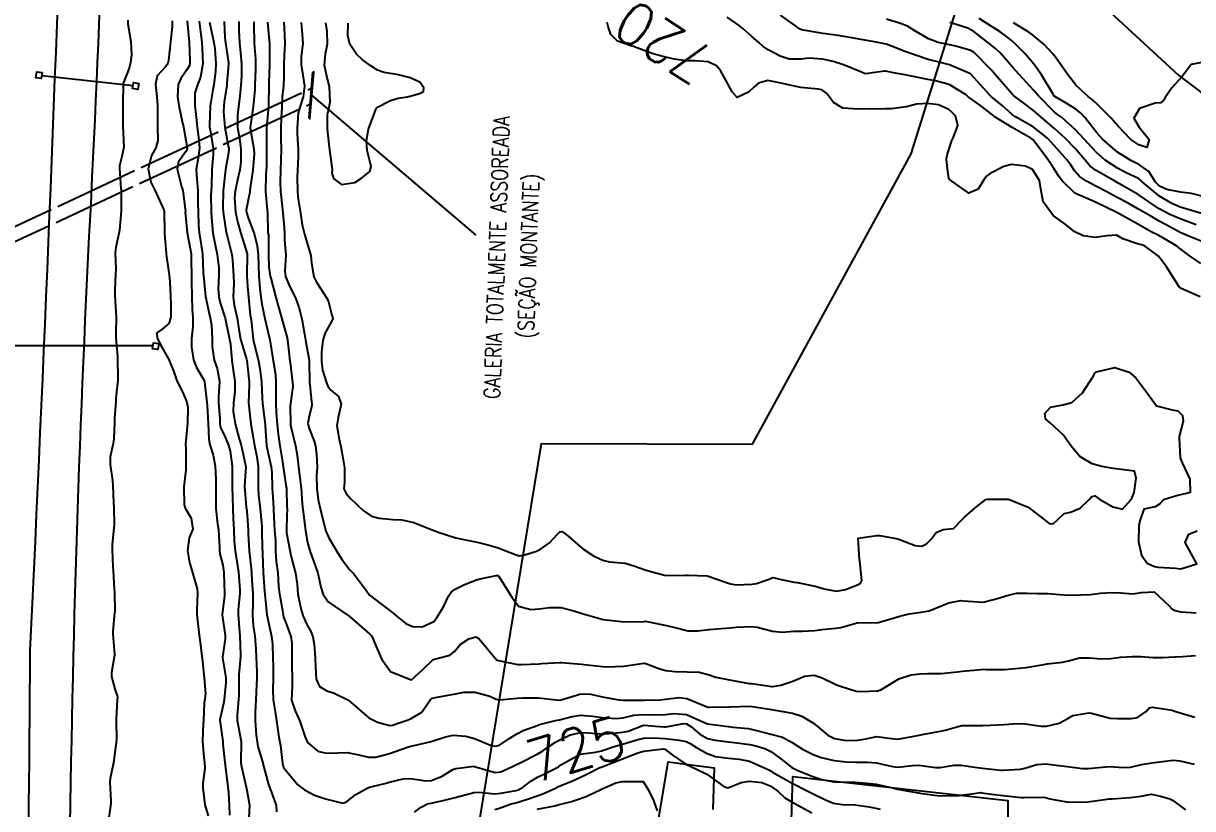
# Model space of a CAD drawing. Header units: metres. Extents: x 318500 to 325275, y 7408834 to 7428799.
# Drawn here: x 320224.1 to 320334.5, y 7413261.7 to 7413335.9 of the extents above; entities that cross this region are included whole.
import ezdxf
from ezdxf.enums import TextEntityAlignment as Align

# ---------------------------------------------------------------- set-up
doc = ezdxf.new("R2010")
doc.units = ezdxf.units.M
doc.header["$MEASUREMENT"] = 0
doc.linetypes.add('CONTINUO', pattern=[0])
doc.linetypes.add('TRACEJADO', pattern=[8.7, 8, -0.7])
for name, color, linetype in [('Cotas', 45, 'Continuous'), ('Curvas de Nivel 1m', 11, 'Continuous'), ('Curvas de Nivel 5m', 15, 'Continuous'), ('Divisas', 45, 'Continuous'), ('Edificações', 30, 'Continuous'), ('GALERIA', 45, 'Continuous'), ('Linha Férrea', 20, 'Continuous'), ('Pórticos', 45, 'Continuous'), ('TEXTO', 45, 'Continuous'), ('Vias Primárias', 230, 'Continuous')]:
    doc.layers.add(name, color=color, linetype=linetype)
doc.styles.add('ROMANS', font='romans', dxfattribs={"height": 0.2})
doc.styles.add('Style-STANDARD', font='STANDARD.shx')

msp = doc.modelspace()

# ---------------------------------------------------------------- linework, layer by layer
at = {"layer": 'Curvas de Nivel 1m', "flags": 128}
for points, elevation in [([(320238.12, 7413336.15), (320238.11, 7413335.6), (320237.97, 7413334.15), (320237.76, 7413332.4), (320237.71, 7413332.16), (320237.65, 7413332.02), (320237.52, 7413331.84), (320236.71, 7413330.96), (320236.53, 7413330.16), (320236.68, 7413328.95), (320236.74, 7413328.16), (320236.72, 7413327.43), (320236.73, 7413326.16), (320236.75, 7413324.83), (320236.56, 7413324.16), (320236.15, 7413323.42), (320235.85, 7413322.17), (320236.11, 7413320.91), (320236.47, 7413320.16), (320237.33, 7413318.3), (320237.37, 7413318.15), (320237.37, 7413318.11), (320237.4, 7413316.15), (320237.4, 7413316.05), (320237.55, 7413314.15), (320237.59, 7413313.84), (320237.84, 7413312.14), (320237.89, 7413311.5), (320237.95, 7413310.14), (320237.98, 7413309.38), (320237.99, 7413308.14), (320237.79, 7413307.54), (320237.18, 7413307.01), (320236.67, 7413306.66), (320236.69, 7413306.16), (320237.16, 7413305.24), (320237.79, 7413304.14), (320238.28, 7413302.99), (320238.54, 7413302.14), (320239.1, 7413301.11), (320239.5, 7413300.12), (320239.59, 7413299.61), (320239.55, 7413298.12), (320239.4, 7413296.48), (320239.38, 7413296.12), (320239.39, 7413295.77), (320239.42, 7413294.12), (320239.4, 7413293.73), (320239.23, 7413292.13), (320239.25, 7413290.41), (320239.34, 7413290.12), (320239.9, 7413289.16), (320240.08, 7413288.11), (320239.73, 7413287.3), (320239.57, 7413286.12), (320239.75, 7413284.97), (320240.01, 7413284.11), (320240.46, 7413282.5), (320240.5, 7413282.11), (320240.45, 7413280.48), (320240.43, 7413280.11), (320240.46, 7413279.75), (320240.66, 7413278.1), (320240.79, 7413277.2), (320240.93, 7413276.1), (320240.95, 7413275.92), (320241.14, 7413274.09), (320241.25, 7413272.61), (320241.2, 7413272.09), (320241.14, 7413271.67), (320241.07, 7413270.09), (320241.05, 7413269.73), (320240.98, 7413268.1), (320241.11, 7413266.56), (320241.18, 7413266.09), (320241.19, 7413265.54), (320241.01, 7413264.09), (320241, 7413263.7), (320241.21, 7413262.09), (320241.51, 7413261.03)], 729), ([(320239.52, 7413336.13), (320239.56, 7413335.78), (320239.73, 7413334.13), (320239.79, 7413332.39), (320239.78, 7413332.13), (320239.74, 7413331.91), (320239.51, 7413331.53), (320238.93, 7413330.71), (320238.69, 7413330.14), (320238.62, 7413328.99), (320238.74, 7413328.14), (320239.1, 7413326.48), (320239.17, 7413326.13), (320239.42, 7413324.87), (320239.53, 7413324.13), (320239.52, 7413324.02), (320239.41, 7413323.81), (320238.71, 7413322.81), (320238.58, 7413322.14), (320239.01, 7413320.48), (320239.11, 7413320.13), (320239.33, 7413318.38), (320239.36, 7413318.13), (320239.35, 7413318.11), (320239.52, 7413316.13), (320239.81, 7413314.65), (320239.9, 7413314.12), (320239.92, 7413313.47), (320239.93, 7413312.12), (320239.95, 7413311.41), (320239.96, 7413310.12), (320240, 7413308.91), (320240.08, 7413308.12), (320240.07, 7413307.23), (320239.93, 7413306.12), (320239.94, 7413305.34), (320240.14, 7413304.11), (320240.41, 7413303.38), (320241.12, 7413302.22), (320241.17, 7413302.14), (320241.18, 7413302.1), (320241.18, 7413302.04), (320241.38, 7413300.1), (320241.41, 7413299.77), (320241.52, 7413298.09), (320241.57, 7413296.62), (320241.68, 7413296.09), (320242, 7413295.11), (320242.18, 7413294.08), (320242.24, 7413292.84), (320242.24, 7413292.08), (320242.23, 7413291.34), (320242.25, 7413290.08), (320242.41, 7413288.61), (320242.48, 7413288.08), (320242.59, 7413286.39), (320242.58, 7413286.07), (320242.62, 7413285.79), (320242.89, 7413284.72), (320243, 7413284.07), (320243.01, 7413283.94), (320243.07, 7413282.07), (320243.06, 7413281.86), (320242.85, 7413280.07), (320242.85, 7413280.04), (320243.12, 7413278.07), (320243.12, 7413277.74), (320242.87, 7413276.07), (320242.88, 7413275.96), (320243.17, 7413274.07), (320243.19, 7413273.61), (320243.04, 7413272.07), (320242.99, 7413271.79), (320242.69, 7413270.39), (320242.63, 7413270.13), (320242.63, 7413270.07), (320242.68, 7413269.65), (320242.89, 7413268.07), (320242.91, 7413267.81), (320243.1, 7413266.07), (320243.16, 7413265.54), (320243.33, 7413264.06), (320243.44, 7413263.22), (320243.51, 7413262.06), (320243.53, 7413261.1)], 728), ([(320240.66, 7413336.11), (320240.82, 7413334.84), (320240.91, 7413334.11), (320240.95, 7413333.53), (320241, 7413332.11), (320240.79, 7413330.82), (320240.51, 7413330.11), (320240.27, 7413329.33), (320240.25, 7413328.12), (320240.37, 7413327.04), (320240.48, 7413326.11), (320240.64, 7413324.89), (320240.7, 7413324.11), (320240.54, 7413322.97), (320240.38, 7413322.11), (320240.44, 7413321.18), (320240.53, 7413320.11), (320240.55, 7413318.9), (320240.57, 7413318.11), (320240.61, 7413316.81), (320240.67, 7413316.11), (320240.76, 7413315.58), (320240.99, 7413314.1), (320241.05, 7413312.3), (320241.07, 7413312.1), (320241.22, 7413310.42), (320241.27, 7413310.1), (320241.61, 7413308.5), (320241.71, 7413308.09), (320241.84, 7413307.44), (320241.88, 7413306.09), (320241.9, 7413305.35), (320242.09, 7413304.09), (320242.35, 7413303.3), (320242.58, 7413302.08), (320242.5, 7413300.67), (320242.5, 7413300.08), (320242.61, 7413298.53), (320242.63, 7413298.08), (320242.69, 7413297.71), (320243.05, 7413296.96), (320243.45, 7413296.07), (320243.59, 7413295.5), (320243.77, 7413294.06), (320243.79, 7413293.27), (320243.78, 7413292.06), (320243.81, 7413291.22), (320243.84, 7413290.06), (320243.88, 7413289.12), (320243.94, 7413288.06), (320243.98, 7413286.99), (320244.06, 7413286.06), (320244.28, 7413284.66), (320244.37, 7413284.06), (320244.51, 7413282.4), (320244.51, 7413282.05), (320244.36, 7413280.52), (320244.35, 7413280.05), (320244.47, 7413278.39), (320244.5, 7413278.05), (320244.58, 7413276.24), (320244.57, 7413276.05), (320244.41, 7413274.39), (320244.4, 7413274.05), (320244.4, 7413272.37), (320244.39, 7413272.05), (320244.24, 7413270.51), (320244.25, 7413270.05), (320244.64, 7413268.07), (320244.64, 7413268.05), (320244.59, 7413266.1), (320244.6, 7413266.05), (320244.64, 7413265.81), (320245.03, 7413264.04), (320245.18, 7413263.47), (320245.41, 7413262.04), (320245.37, 7413260.84)], 727), ([(320241.65, 7413336.02), (320242.04, 7413334.1), (320242.14, 7413333.49), (320242.24, 7413332.09), (320242.22, 7413331.38), (320242.05, 7413330.09), (320241.95, 7413329.62), (320241.69, 7413328.1), (320241.63, 7413326.28), (320241.64, 7413326.1), (320241.69, 7413325.84), (320241.99, 7413324.09), (320241.98, 7413323.52), (320241.85, 7413322.09), (320241.82, 7413320.55), (320241.8, 7413320.09), (320241.78, 7413319.67), (320241.81, 7413318.09), (320241.83, 7413317.58), (320241.96, 7413316.09), (320242.17, 7413314.97), (320242.36, 7413314.08), (320242.52, 7413312.82), (320242.52, 7413312.08), (320242.46, 7413310.85), (320242.52, 7413310.08), (320242.65, 7413309.51), (320243.11, 7413308.07), (320243.19, 7413307.73), (320243.54, 7413306.07), (320243.61, 7413305.61), (320243.76, 7413304.06), (320243.85, 7413303.35), (320244.03, 7413302.06), (320244.02, 7413301.14), (320243.9, 7413300.06), (320243.89, 7413299.25), (320244.05, 7413298.06), (320244.45, 7413296.65), (320244.63, 7413296.05), (320245.01, 7413294.3), (320245.06, 7413294.05), (320245.06, 7413294), (320244.99, 7413292.67), (320244.96, 7413292.07), (320244.96, 7413292.05), (320244.98, 7413291.82), (320245.12, 7413290.21), (320245.14, 7413290.05), (320245.16, 7413289.85), (320245.28, 7413288.04), (320245.29, 7413287.68), (320245.38, 7413286.04), (320245.54, 7413284.69), (320245.6, 7413284.04), (320245.65, 7413283.26), (320245.73, 7413282.04), (320245.73, 7413281.14), (320245.7, 7413280.04), (320245.78, 7413279), (320245.91, 7413278.03), (320246.02, 7413276.8), (320246.06, 7413276.03), (320246.12, 7413274.66), (320246.11, 7413274.03), (320246.07, 7413273.37), (320246.01, 7413272.03), (320245.95, 7413270.79), (320245.94, 7413270.03), (320246.05, 7413268.65), (320246.14, 7413268.03), (320246.21, 7413267.58), (320246.64, 7413266.14), (320246.67, 7413266.05), (320246.68, 7413266.02), (320246.69, 7413265.97), (320247.2, 7413264.01), (320247.6, 7413263), (320247.94, 7413262), (320247.98, 7413261.41)], 726), ([(320244.4, 7413336.07), (320244.4, 7413335.22), (320244.46, 7413334.07), (320244.58, 7413333.11), (320244.67, 7413332.06), (320244.65, 7413330.91), (320244.6, 7413330.06), (320244.5, 7413329.04), (320244.37, 7413328.06), (320244.27, 7413327.24), (320244.29, 7413326.06), (320244.46, 7413325.02), (320244.6, 7413324.06), (320244.61, 7413322.84), (320244.5, 7413322.06), (320244.3, 7413321.13), (320244.07, 7413320.06), (320244, 7413319.42), (320244.1, 7413318.06), (320244.31, 7413317.06), (320244.6, 7413316.06), (320245.19, 7413314.14), (320245.21, 7413314.05), (320245.17, 7413312.13), (320245.18, 7413312.05), (320245.23, 7413311.05), (320245.31, 7413310.05), (320245.49, 7413308.33), (320245.53, 7413308.05), (320245.61, 7413307.63), (320245.78, 7413306.04), (320245.94, 7413305.26), (320246.27, 7413304.03), (320246.41, 7413303.31), (320246.55, 7413302.03), (320246.62, 7413300.51), (320246.65, 7413300.03), (320246.87, 7413298.22), (320246.9, 7413298.02), (320246.91, 7413297.88), (320247.03, 7413296.02), (320247.04, 7413295.98), (320247.46, 7413294.01), (320247.52, 7413293.49), (320247.57, 7413292.01), (320247.66, 7413290.71), (320247.69, 7413290.01), (320247.71, 7413289.25), (320247.79, 7413288.01), (320247.86, 7413287.06), (320247.89, 7413286.01), (320247.95, 7413285.07), (320248.09, 7413284), (320248.17, 7413282.69), (320248.24, 7413282), (320248.56, 7413280.26), (320248.6, 7413279.99), (320248.64, 7413279.82), (320248.81, 7413279.38), (320249.31, 7413277.98), (320249.41, 7413277.36), (320249.43, 7413275.98), (320249.42, 7413275.32), (320249.44, 7413273.98), (320249.44, 7413273.28), (320249.39, 7413271.98), (320249.72, 7413270.96), (320250.18, 7413269.98), (320250.67, 7413268.48), (320250.9, 7413267.97), (320251.86, 7413267.16), (320252.65, 7413266.95), (320253.72, 7413267), (320254.65, 7413267.01), (320255.74, 7413266.8), (320256.65, 7413266.58), (320257.34, 7413266.58), (320258.65, 7413266.93), (320260.36, 7413267.54), (320260.66, 7413267.62), (320260.83, 7413267.65), (320261.51, 7413267.82), (320262.44, 7413268.04), (320262.66, 7413268.1), (320263.95, 7413268.51), (320264.67, 7413268.65), (320265.86, 7413268.57), (320266.67, 7413268.35), (320268.17, 7413267.73), (320268.66, 7413267.63), (320269.05, 7413267.72), (320270, 7413268.38), (320270.68, 7413268.79), (320271.28, 7413269.09), (320272.69, 7413269.62), (320272.73, 7413269.63), (320272.83, 7413269.67), (320274.31, 7413270.04), (320274.7, 7413270.12), (320275.91, 7413270.42), (320276.7, 7413270.56), (320277.85, 7413270.46), (320278.7, 7413270.34), (320280.05, 7413270.23), (320280.7, 7413270.29), (320281.72, 7413270.54), (320282.71, 7413270.61), (320283.66, 7413270.57), (320284.71, 7413270.61), (320285.51, 7413270.7), (320286.71, 7413270.6), (320288.25, 7413269.92), (320288.69, 7413269.73), (320290.65, 7413269.47), (320290.69, 7413269.47), (320291.07, 7413269.43), (320292.56, 7413269.28), (320292.69, 7413269.26), (320294.18, 7413268.88), (320294.68, 7413268.77), (320295.78, 7413268.46), (320296.68, 7413267.98), (320297.67, 7413267.34), (320298.66, 7413266.83), (320299.42, 7413266.56), (320300.65, 7413266.26), (320301.79, 7413266.14), (320302.65, 7413266.12), (320303.81, 7413266.1), (320304.65, 7413266.05), (320306.17, 7413265.71), (320306.65, 7413265.65), (320308.05, 7413265.79), (320308.65, 7413265.81), (320310.23, 7413265.6), (320310.65, 7413265.59), (320311.98, 7413265.82), (320312.65, 7413265.83), (320314.16, 7413265.61), (320314.65, 7413265.54), (320316.38, 7413265.35), (320316.64, 7413265.35), (320318.25, 7413265.46), (320318.65, 7413265.54), (320319.8, 7413265.89), (320320.65, 7413265.95), (320321.88, 7413265.79), (320322.65, 7413265.69), (320324.11, 7413265.52), (320324.65, 7413265.51), (320325.96, 7413265.65), (320326.65, 7413265.7), (320327.97, 7413265.61), (320328.65, 7413265.65), (320329.67, 7413265.9), (320330.66, 7413266.05), (320331.4, 7413266.14), (320332.66, 7413266.3), (320333.29, 7413266.24), (320334.66, 7413265.91)], 724), ([(320245.82, 7413336.05), (320245.82, 7413335.79), (320245.87, 7413334.05), (320245.99, 7413332.51), (320246, 7413332.04), (320245.99, 7413331.57), (320245.93, 7413330.04), (320245.91, 7413329.62), (320245.77, 7413328.05), (320245.47, 7413326.08), (320245.47, 7413326.05), (320245.47, 7413326.02), (320245.82, 7413324.04), (320245.85, 7413323.59), (320245.74, 7413322.04), (320245.45, 7413320.14), (320245.45, 7413320.05), (320245.44, 7413319.96), (320245.35, 7413319.52), (320245.12, 7413318.27), (320245.14, 7413318.05), (320245.32, 7413317.45), (320245.85, 7413316.04), (320246.15, 7413314.9), (320246.23, 7413314.04), (320246.26, 7413313.04), (320246.31, 7413312.03), (320246.4, 7413310.86), (320246.48, 7413310.03), (320246.57, 7413309.39), (320246.86, 7413308.03), (320247.18, 7413306.66), (320247.33, 7413306.02), (320247.36, 7413305.82), (320247.64, 7413304.01), (320247.86, 7413302.74), (320247.92, 7413302.01), (320247.91, 7413301.21), (320247.91, 7413300.01), (320247.94, 7413299.14), (320248.04, 7413298.01), (320248.14, 7413297.09), (320248.3, 7413296), (320248.53, 7413294.49), (320248.61, 7413294), (320248.89, 7413292.08), (320248.9, 7413291.99), (320248.9, 7413291.92), (320248.96, 7413290.25), (320248.98, 7413289.99), (320248.95, 7413289.41), (320248.9, 7413288.02), (320248.9, 7413287.99), (320248.93, 7413287.77), (320249.25, 7413285.99), (320249.37, 7413285.51), (320249.76, 7413283.98), (320249.91, 7413282.94), (320249.99, 7413281.98), (320250.29, 7413280.51), (320250.46, 7413279.97), (320250.81, 7413279.17), (320251.24, 7413278.4), (320251.4, 7413277.96), (320251.52, 7413277.23), (320251.62, 7413275.96), (320251.64, 7413275.07), (320251.72, 7413273.96), (320252.04, 7413273.26), (320252.73, 7413272.85), (320253.43, 7413272.63), (320254.72, 7413272), (320254.84, 7413271.91), (320256.7, 7413270.31), (320257.5, 7413269.88), (320258.69, 7413269.58), (320258.94, 7413269.6), (320259.64, 7413269.85), (320260.41, 7413270.12), (320260.7, 7413270.22), (320261.69, 7413270.84), (320262.35, 7413271.81), (320262.51, 7413272.03), (320262.72, 7413272.15), (320263.16, 7413272.24), (320264.73, 7413272.52), (320265.68, 7413272.72), (320266.73, 7413272.71), (320268.13, 7413272.33), (320268.72, 7413272.07), (320269.01, 7413272.01), (320270.72, 7413272.14), (320271.21, 7413272.18), (320272.73, 7413272.19), (320274.38, 7413271.99), (320274.72, 7413271.97), (320275.17, 7413272.09), (320276.73, 7413272.56), (320277.66, 7413272.54), (320278.73, 7413272.29), (320280.31, 7413271.99), (320280.72, 7413271.96), (320281.13, 7413271.97), (320282.73, 7413271.96), (320284.24, 7413272), (320284.73, 7413272.05), (320286.01, 7413272.22), (320286.73, 7413272.11), (320288.34, 7413271.47), (320288.72, 7413271.32), (320288.88, 7413271.29), (320290.72, 7413271.35), (320290.8, 7413271.35), (320292.72, 7413271.41), (320294.72, 7413271.07), (320295.07, 7413271.02), (320296.71, 7413270.75), (320297.61, 7413270.44), (320298.7, 7413269.8), (320299.28, 7413269.32), (320300.04, 7413268.67), (320300.68, 7413268.36), (320301.59, 7413268.2), (320302.68, 7413268.16), (320303.63, 7413268.31), (320304.68, 7413268.53), (320305.83, 7413268.38), (320306.68, 7413268.27), (320308.01, 7413268.52), (320308.68, 7413268.67), (320309.13, 7413268.74), (320310.69, 7413269.03), (320311.27, 7413269.16), (320312.36, 7413269.48), (320312.7, 7413269.57), (320314.24, 7413269.58), (320314.7, 7413269.57), (320316.14, 7413269.65), (320316.7, 7413269.68), (320318, 7413269.77), (320318.7, 7413269.73), (320320.22, 7413269.52), (320320.7, 7413269.51), (320321.92, 7413269.79), (320322.71, 7413270.25), (320323.2, 7413270.52), (320324.72, 7413270.78), (320324.96, 7413270.73), (320326.71, 7413270.26), (320327.42, 7413270.24), (320328.71, 7413270.23), (320329.31, 7413270.32), (320330.12, 7413270.91), (320330.4, 7413271.23), (320330.73, 7413271.29), (320332.58, 7413271.01), (320332.72, 7413270.97), (320333.03, 7413270.87), (320334.71, 7413270.36)], 723), ([(320247.12, 7413336.03), (320247.29, 7413334.28), (320247.31, 7413334.02), (320247.32, 7413333.8), (320247.32, 7413332.02), (320247.24, 7413330.28), (320247.23, 7413330.02), (320247.22, 7413328.27), (320247.2, 7413328.02), (320247.17, 7413327.73), (320247.01, 7413326.03), (320247.01, 7413324.44), (320247.02, 7413324.03), (320247.02, 7413322.39), (320246.99, 7413322.03), (320246.95, 7413321.6), (320246.94, 7413320.03), (320247.1, 7413318.26), (320247.11, 7413318.02), (320247.15, 7413316.17), (320247.19, 7413316.02), (320247.2, 7413315.93), (320247.2, 7413314.02), (320247.26, 7413312.88), (320247.38, 7413312.02), (320247.42, 7413311.84), (320247.91, 7413310.01), (320248.2, 7413308.99), (320248.48, 7413308), (320248.98, 7413306.19), (320249.02, 7413305.99), (320249.15, 7413304.86), (320249.24, 7413303.99), (320249.26, 7413303.87), (320249.49, 7413301.99), (320249.5, 7413301.6), (320249.29, 7413299.99), (320249.27, 7413299.8), (320249.3, 7413297.99), (320249.35, 7413297.69), (320249.77, 7413295.98), (320249.91, 7413295.1), (320250.05, 7413293.98), (320250.21, 7413292.76), (320250.3, 7413291.98), (320250.4, 7413290.54), (320250.45, 7413289.98), (320250.67, 7413288.24), (320250.7, 7413287.97), (320250.91, 7413286.85), (320251.15, 7413285.97), (320251.61, 7413284.68), (320251.86, 7413283.96), (320252.16, 7413282.65), (320252.37, 7413281.95), (320252.84, 7413281.25), (320254.82, 7413279.91), (320256.8, 7413278.21), (320256.95, 7413278.04), (320257.03, 7413277.89), (320257.19, 7413277.49), (320257.9, 7413275.87), (320258.75, 7413274.68), (320260.68, 7413273.89), (320260.74, 7413273.91), (320261.75, 7413274.82), (320262.77, 7413275.81), (320264.34, 7413276.22), (320264.78, 7413276.57), (320265.33, 7413277.23), (320266.13, 7413277.76), (320266.8, 7413277.96), (320267.1, 7413277.75), (320268.77, 7413275.73), (320270.76, 7413275.35), (320271.13, 7413275.33), (320272.77, 7413275.41), (320273.01, 7413275.42), (320274.77, 7413275.53), (320274.89, 7413275.53), (320276.77, 7413275.37), (320277.04, 7413275.34), (320278.76, 7413275.15), (320279.22, 7413275.13), (320280.76, 7413275.17), (320282.69, 7413275.46), (320282.77, 7413275.45), (320284.18, 7413274.94), (320284.76, 7413274.78), (320285.59, 7413274.67), (320286.76, 7413274.65), (320287.91, 7413274.62), (320288.76, 7413274.4), (320289.46, 7413274.15), (320290.75, 7413273.88), (320292.63, 7413273.53), (320292.75, 7413273.53), (320292.88, 7413273.53), (320293.71, 7413273.4), (320294.75, 7413273.26), (320294.87, 7413273.26), (320295.62, 7413273.37), (320296.75, 7413273.75), (320297.86, 7413274.24), (320298.76, 7413274.34), (320299.51, 7413274.07), (320300.75, 7413273.48), (320300.88, 7413273.43), (320301.26, 7413273.29), (320302.74, 7413272.83), (320303.23, 7413272.78), (320304.74, 7413272.84), (320305.06, 7413272.93), (320305.53, 7413273.24), (320306.76, 7413273.97), (320307.91, 7413274.35), (320308.76, 7413274.47), (320309.46, 7413274.48), (320310.76, 7413274.49), (320312.27, 7413274.65), (320312.77, 7413274.71), (320314.53, 7413274.87), (320314.77, 7413274.88), (320315, 7413274.87), (320316.77, 7413274.86), (320318.77, 7413275.06), (320320.46, 7413275.35), (320320.78, 7413275.4), (320322.22, 7413275.57), (320322.78, 7413275.69), (320323.82, 7413275.96), (320324.78, 7413275.98), (320325.88, 7413275.87), (320326.78, 7413275.9), (320327.71, 7413276.02), (320328.79, 7413276.1), (320329.62, 7413276.09), (320330.79, 7413276.01), (320331.67, 7413276), (320332.79, 7413276.06), (320333.56, 7413276.09), (320334.79, 7413276.19)], 722), ([(320248.66, 7413336.01), (320248.73, 7413334.83), (320248.77, 7413334.01), (320248.69, 7413332.85), (320248.66, 7413332.01), (320248.66, 7413330.85), (320248.62, 7413330.01), (320248.52, 7413328.95), (320248.46, 7413328), (320248.4, 7413326.96), (320248.37, 7413326.01), (320248.39, 7413325.04), (320248.4, 7413324.01), (320248.38, 7413323.02), (320248.34, 7413322.01), (320248.31, 7413320.95), (320248.34, 7413320.01), (320248.47, 7413318.88), (320248.58, 7413318), (320248.7, 7413316.61), (320248.71, 7413316), (320248.74, 7413315.44), (320248.84, 7413314), (320248.77, 7413312.49), (320248.83, 7413312), (320249.24, 7413311.01), (320249.76, 7413309.98), (320250.08, 7413309.11), (320250.35, 7413307.98), (320250.61, 7413306.55), (320250.71, 7413305.97), (320251.04, 7413304.08), (320251.05, 7413303.97), (320251.1, 7413301.99), (320251.1, 7413301.97), (320251.12, 7413301.77), (320251.29, 7413300.16), (320251.31, 7413299.97), (320251.3, 7413299.76), (320251.07, 7413298.81), (320250.94, 7413298.1), (320250.95, 7413297.97), (320251.06, 7413297.63), (320251.54, 7413296.45), (320251.66, 7413295.96), (320251.76, 7413295.23), (320251.8, 7413293.96), (320251.75, 7413293.21), (320251.77, 7413291.96), (320251.9, 7413290.89), (320252.12, 7413289.95), (320252.49, 7413288.39), (320252.62, 7413287.94), (320252.92, 7413287.31), (320253.74, 7413285.93), (320254.18, 7413285.21), (320254.88, 7413284.31), (320255.26, 7413283.91), (320256.46, 7413282.29), (320256.77, 7413281.89), (320256.85, 7413281.82), (320257.14, 7413281.59), (320258.83, 7413280.3), (320259.41, 7413279.85), (320260.19, 7413279.22), (320260.81, 7413278.92), (320261.73, 7413278.9), (320262.82, 7413279.4), (320263.16, 7413279.8), (320263.78, 7413280.85), (320264.22, 7413281.79), (320264.47, 7413282.17), (320264.86, 7413282.44), (320265.74, 7413282.9), (320266.87, 7413283.34), (320267.2, 7413283.42), (320268.71, 7413283.73), (320268.86, 7413283.75), (320268.88, 7413283.75), (320268.9, 7413283.75), (320268.91, 7413283.73), (320268.99, 7413283.61), (320270.2, 7413281.71), (320270.84, 7413280.86), (320271.98, 7413280.53), (320272.83, 7413280.6), (320273.76, 7413280.73), (320274.84, 7413280.73), (320276.05, 7413280.41), (320276.83, 7413280.16), (320278.82, 7413279.59), (320280.82, 7413279.36), (320282.69, 7413279.41), (320282.83, 7413279.42), (320282.96, 7413279.41), (320284.82, 7413279.02), (320285.47, 7413278.85), (320286.82, 7413278.53), (320287.78, 7413278.52), (320288.82, 7413278.65), (320289.57, 7413278.7), (320290.82, 7413278.8), (320291.4, 7413278.85), (320292.82, 7413278.92), (320293.38, 7413278.85), (320294.82, 7413278.48), (320295.78, 7413278.4), (320296.82, 7413278.49), (320297.66, 7413278.5), (320298.82, 7413278.54), (320299.5, 7413278.64), (320300.82, 7413278.77), (320301.28, 7413278.83), (320302.83, 7413279.27), (320304.78, 7413279.3), (320304.83, 7413279.3), (320304.92, 7413279.34), (320306.84, 7413279.89), (320307.74, 7413280.11), (320308.84, 7413280.28), (320309.61, 7413280.41), (320310.85, 7413280.9), (320311.48, 7413281.16), (320312.63, 7413281.37), (320312.85, 7413281.36), (320314.72, 7413281.24), (320314.85, 7413281.25), (320316.31, 7413281.64), (320316.86, 7413281.83), (320317.88, 7413282.06), (320318.87, 7413282.07), (320319.87, 7413282.04), (320320.87, 7413282.04), (320321.94, 7413281.94), (320322.86, 7413281.9), (320323.93, 7413281.93), (320324.86, 7413281.96), (320325.77, 7413282.06), (320326.87, 7413282.15), (320327.71, 7413282.1), (320328.87, 7413282), (320329.65, 7413282.13), (320330.87, 7413282.2), (320332.31, 7413280.88), (320332.56, 7413280.59), (320332.85, 7413280.45), (320333.4, 7413280.31), (320334.84, 7413280.23)], 721), ([(320252.6, 7413335.95), (320252.73, 7413335.13), (320252.75, 7413333.95), (320252.58, 7413333.01), (320252.48, 7413331.96), (320252.77, 7413330.68), (320252.95, 7413329.95), (320253, 7413328.42), (320252.91, 7413327.95), (320252.75, 7413327.25), (320252.77, 7413325.95), (320252.91, 7413324.45), (320252.98, 7413323.95), (320253.22, 7413322.1), (320253.22, 7413321.94), (320253.21, 7413321.77), (320253.37, 7413321.24), (320254.11, 7413320.68), (320255.37, 7413320.87), (320255.99, 7413321.29), (320256.78, 7413321.9), (320256.91, 7413322.37), (320256.54, 7413323.9), (320256.47, 7413324.85), (320256.67, 7413325.9), (320257.35, 7413327.78), (320257.4, 7413327.89), (320257.43, 7413327.92), (320257.46, 7413327.95), (320258.73, 7413328.61), (320259.47, 7413328.85), (320260.35, 7413328.98), (320261.48, 7413329.27), (320261.86, 7413329.46), (320261.88, 7413329.83), (320261.5, 7413330.34), (320260.6, 7413330.76), (320259.51, 7413331.05), (320258.13, 7413331.26), (320257.51, 7413331.5), (320256.87, 7413331.9), (320256.09, 7413332.47), (320255.53, 7413333), (320254.91, 7413333.93), (320254.72, 7413334.76), (320254.75, 7413335.93)], 719), ([(320335.29, 7413313.21), (320334.2, 7413313.97), (320333.31, 7413314.65), (320333, 7413314.88), (320331.32, 7413315.86), (320330.61, 7413316.2), (320329.33, 7413316.93), (320327.35, 7413318.05), (320325.4, 7413318.98), (320325.36, 7413318.99), (320325.33, 7413319.01), (320323.37, 7413319.88), (320322.19, 7413321.03), (320321.85, 7413321.49), (320321.4, 7413322.18), (320320.82, 7413323.05), (320319.44, 7413324.9), (320319.24, 7413325.06), (320317.45, 7413326.06), (320315.77, 7413327.12), (320315.6, 7413327.25), (320315.47, 7413327.35), (320314.5, 7413328.11), (320313.49, 7413328.84), (320313.32, 7413328.98), (320313.12, 7413329.15), (320311.5, 7413330.12), (320310.21, 7413330.49), (320309.51, 7413330.59), (320307.79, 7413330.95), (320307.52, 7413331), (320306.24, 7413331.24), (320305.52, 7413331.38), (320305.39, 7413331.39), (320304.49, 7413331.27), (320303.65, 7413331.15), (320303.52, 7413331.16), (320303.22, 7413331.28), (320301.53, 7413331.99), (320300.56, 7413332.29), (320299.54, 7413332.52), (320298.27, 7413332.62), (320297.54, 7413332.51), (320296.4, 7413332.51), (320295.54, 7413332.81), (320294.4, 7413333.4), (320293.9, 7413333.76), (320293.56, 7413334.07), (320292.85, 7413334.7), (320292.02, 7413335.43), (320291.57, 7413335.77), (320290.53, 7413336.5)], 721), ([(320335.31, 7413315.34), (320334.21, 7413315.76), (320333.32, 7413316.16), (320331.94, 7413316.89), (320331.34, 7413317.23), (320330.55, 7413317.7), (320329.35, 7413318.4), (320328.36, 7413318.94), (320327.37, 7413319.47), (320326.33, 7413320.01), (320325.38, 7413320.51), (320324.48, 7413320.99), (320323.84, 7413321.45), (320323.4, 7413321.95), (320322.97, 7413322.58), (320322.62, 7413323.02), (320321.43, 7413324.38), (320320.79, 7413325.05), (320319.46, 7413326.13), (320317.78, 7413327.09), (320317.58, 7413327.2), (320317.47, 7413327.29), (320316.53, 7413328.15), (320315.49, 7413329), (320315.36, 7413329.12), (320313.52, 7413331.14), (320311.53, 7413331.99), (320310.45, 7413332.27), (320309.54, 7413332.49), (320307.61, 7413333.16), (320307.55, 7413333.18), (320307.43, 7413333.22), (320306.07, 7413333.76), (320305.56, 7413333.93), (320304.46, 7413334.16), (320303.56, 7413334.32), (320302.31, 7413334.55), (320301.56, 7413334.68), (320301.02, 7413334.76), (320299.57, 7413334.94), (320299.23, 7413335), (320297.57, 7413335.31), (320297.44, 7413335.36), (320295.59, 7413336.68)], 722), ([(320334.85, 7413316.86), (320333.34, 7413317.44), (320332.37, 7413317.86), (320331.35, 7413318.39), (320330.56, 7413318.91), (320329.37, 7413319.74), (320327.55, 7413320.79), (320327.39, 7413320.88), (320327.24, 7413320.96), (320325.4, 7413322.01), (320324.84, 7413322.43), (320324.33, 7413323), (320323.43, 7413324.07), (320322.5, 7413325.02), (320321.45, 7413325.97), (320320.21, 7413327.05), (320319.48, 7413327.68), (320318.69, 7413328.28), (320317.58, 7413329.09), (320317.49, 7413329.17), (320315.83, 7413331.12), (320315.53, 7413331.46), (320313.87, 7413333.14), (320313.55, 7413333.34), (320312.15, 7413333.75), (320311.56, 7413333.88), (320310.49, 7413334.11), (320309.56, 7413334.43), (320308.26, 7413335.21), (320307.58, 7413335.64), (320306.91, 7413335.9), (320305.59, 7413336.3)], 723), ([(320335.35, 7413317.95), (320333.86, 7413318.37), (320333.35, 7413318.53), (320332.56, 7413318.89), (320331.37, 7413319.58), (320329.74, 7413320.92), (320329.57, 7413321.11), (320329.39, 7413321.24), (320328.24, 7413321.79), (320327.4, 7413322.22), (320326.24, 7413322.97), (320325.42, 7413323.7), (320324.25, 7413325), (320323.45, 7413325.85), (320322.13, 7413327.03), (320321.75, 7413327.31), (320321.47, 7413327.53), (320319.95, 7413329.06), (320319.5, 7413329.56), (320318.12, 7413331.08), (320317.53, 7413331.74), (320316.33, 7413333.11), (320315.93, 7413333.49), (320315.56, 7413333.79), (320313.83, 7413335.14), (320313.57, 7413335.31), (320313.28, 7413335.44), (320311.58, 7413336)], 724), ([(320335.54, 7413332.23), (320334.37, 7413332.03), (320333.52, 7413330.88), (320332.56, 7413329.83), (320331.92, 7413328.9), (320331.76, 7413328.62), (320331.49, 7413328.41), (320330.96, 7413328.38), (320329.48, 7413327.85), (320328.95, 7413326.94), (320329.46, 7413326.11), (320330.4, 7413324.92), (320330.18, 7413324.17), (320329.43, 7413324.42), (320328.66, 7413324.94), (320327.46, 7413326.23), (320326.8, 7413326.97), (320325.48, 7413328.27), (320325.11, 7413328.61), (320324.65, 7413328.99), (320323.51, 7413330.05), (320322.74, 7413331.02), (320321.55, 7413332.72), (320321.31, 7413333.04), (320320.46, 7413333.95), (320319.57, 7413334.67), (320319.35, 7413334.85), (320319.05, 7413335.07), (320317.58, 7413335.97)], 726), ([(320261, 7413261.4), (320261.58, 7413261.82), (320262.23, 7413262.17), (320262.59, 7413262.25), (320263.85, 7413262.53), (320264.59, 7413262.71), (320265.44, 7413262.93), (320266.6, 7413263.25), (320267.08, 7413263.27), (320268.6, 7413263.12), (320269.16, 7413263.17), (320270.61, 7413263.43), (320270.81, 7413263.49), (320271.19, 7413263.69), (320272, 7413264.3), (320272.63, 7413264.68), (320273.28, 7413265.02), (320274.55, 7413265.65), (320274.61, 7413265.68), (320274.64, 7413265.7), (320274.89, 7413265.89), (320276.65, 7413266.86), (320278.11, 7413267.05), (320278.66, 7413267.17), (320278.96, 7413267.28), (320279.87, 7413267.58), (320280.48, 7413267.75), (320280.66, 7413267.8), (320282, 7413268.22), (320282.67, 7413268.38), (320283.57, 7413268.42), (320284.67, 7413268.35), (320286, 7413268.18), (320286.68, 7413268.06), (320287.06, 7413267.87), (320287.63, 7413267.48), (320288.66, 7413266.92), (320289.44, 7413266.66), (320290.66, 7413266.49), (320291.67, 7413266.4), (320292.65, 7413266.19), (320294.47, 7413265.38), (320294.64, 7413265.29), (320294.84, 7413265.18), (320296.62, 7413264.15), (320298.23, 7413263.33), (320298.61, 7413263.15), (320299.83, 7413262.54), (320300.6, 7413262.23), (320301.43, 7413262.12), (320302.6, 7413262.09), (320303.96, 7413261.89), (320304.6, 7413261.77), (320305.01, 7413261.66)], 726), ([(320268.58, 7413261.64), (320268.94, 7413261.72), (320270.14, 7413262.16), (320270.59, 7413262.28), (320271.67, 7413262.61), (320272.6, 7413262.93), (320273.14, 7413263.12), (320274.33, 7413263.65), (320274.51, 7413263.75), (320274.61, 7413263.8), (320275.92, 7413264.33), (320276.63, 7413264.66), (320277.27, 7413264.97), (320278.5, 7413265.59), (320278.64, 7413265.65), (320280.04, 7413266.18), (320280.65, 7413266.41), (320282.09, 7413266.99), (320282.66, 7413267.15), (320284.51, 7413267.36), (320284.66, 7413267.34), (320285.35, 7413266.81), (320286.65, 7413265.91), (320287.58, 7413265.48), (320288.63, 7413264.97), (320290.23, 7413263.82), (320290.61, 7413263.69), (320291.85, 7413264.19), (320292.62, 7413264.32), (320293.81, 7413264.2), (320294.62, 7413263.88), (320295.32, 7413263.37), (320295.99, 7413262.75), (320296.6, 7413262.38), (320298.53, 7413261.33)], 727), ([(320272.58, 7413261.67), (320274.25, 7413261.99), (320274.59, 7413262.07), (320275.83, 7413262.4), (320276.6, 7413262.63), (320277.3, 7413262.91), (320278.61, 7413263.54), (320278.65, 7413263.55), (320278.73, 7413263.59), (320280.04, 7413264.16), (320280.62, 7413264.27), (320281.91, 7413264.27), (320282.62, 7413264.27), (320283.07, 7413263.53), (320283.57, 7413262.49), (320283.92, 7413261.52)], 728)]:
    msp.add_lwpolyline(points, dxfattribs=dict(at, elevation=elevation))
at = {"layer": 'Curvas de Nivel 5m', "flags": 128}
for points, elevation in [([(320233.92, 7413336.2), (320233.92, 7413335.85), (320234.21, 7413334.2), (320234.27, 7413332.94), (320234.19, 7413332.2), (320234.05, 7413331.66), (320233.49, 7413330.21), (320233.46, 7413328.21), (320233.44, 7413326.21), (320233.54, 7413324.21), (320233.53, 7413324.08), (320233.4, 7413323.46), (320233.15, 7413322.45), (320233.13, 7413322.21), (320233.28, 7413320.29), (320233.29, 7413320.21), (320233.29, 7413318.25), (320233.29, 7413318.21), (320233.14, 7413316.38), (320233.11, 7413316.21), (320232.78, 7413314.72), (320232.74, 7413314.22), (320232.78, 7413312.69), (320232.77, 7413312.21), (320232.7, 7413310.74), (320232.71, 7413310.22), (320232.8, 7413308.62), (320232.81, 7413308.21), (320232.78, 7413306.61), (320232.8, 7413306.21), (320232.95, 7413304.4), (320232.96, 7413304.21), (320232.99, 7413302.34), (320232.98, 7413302.21), (320232.8, 7413300.51), (320232.78, 7413300.21), (320232.68, 7413298.6), (320232.66, 7413298.21), (320232.59, 7413296.67), (320232.53, 7413296.22), (320232.27, 7413294.97), (320232.25, 7413294.22), (320232.47, 7413292.73), (320232.52, 7413292.21), (320232.57, 7413290.6), (320232.59, 7413290.21), (320232.63, 7413288.52), (320232.61, 7413288.21), (320232.46, 7413286.66), (320232.46, 7413286.21), (320232.52, 7413284.57), (320232.54, 7413284.21), (320232.65, 7413282.42), (320232.66, 7413282.21), (320232.69, 7413280.35), (320232.68, 7413280.21), (320232.52, 7413278.49), (320232.52, 7413278.21), (320232.67, 7413276.32), (320232.66, 7413276.21), (320232.37, 7413274.59), (320232.39, 7413274.21), (320232.73, 7413272.92), (320232.91, 7413272.4), (320232.94, 7413272.21), (320232.92, 7413272), (320232.82, 7413270.21), (320232.83, 7413270.07), (320232.84, 7413268.21), (320232.64, 7413266.55), (320232.6, 7413266.25), (320232.59, 7413266.21), (320232.25, 7413264.58), (320232.21, 7413264.21), (320232.33, 7413262.47), (320232.32, 7413262.21), (320232.11, 7413260.67)], 730), ([(320243.03, 7413336.09), (320243.09, 7413334.54), (320243.14, 7413334.08), (320243.43, 7413332.17), (320243.43, 7413332.08), (320243.29, 7413330.27), (320243.27, 7413330.07), (320243.04, 7413328.5), (320242.98, 7413328.08), (320242.96, 7413327.58), (320243.08, 7413326.08), (320243.41, 7413324.38), (320243.48, 7413324.07), (320243.48, 7413323.99), (320243.4, 7413323.5), (320243.18, 7413322.28), (320243.16, 7413322.07), (320243.13, 7413321.83), (320242.93, 7413320.08), (320242.9, 7413318.52), (320242.93, 7413318.08), (320243.22, 7413316.15), (320243.24, 7413316.07), (320243.25, 7413316.02), (320243.3, 7413315.84), (320243.74, 7413314.07), (320243.81, 7413313.52), (320243.92, 7413312.06), (320243.94, 7413311.36), (320243.89, 7413310.06), (320243.98, 7413309.29), (320244.24, 7413308.06), (320244.43, 7413306.81), (320244.58, 7413306.06), (320245.14, 7413304.19), (320245.17, 7413304.05), (320245.36, 7413302.28), (320245.38, 7413302.05), (320245.39, 7413301.78), (320245.34, 7413300.05), (320245.35, 7413299.78), (320245.54, 7413298.04), (320245.78, 7413296.77), (320245.9, 7413296.04), (320246.11, 7413294.95), (320246.23, 7413294.03), (320246.25, 7413292.78), (320246.24, 7413292.03), (320246.28, 7413291.34), (320246.42, 7413290.03), (320246.58, 7413288.38), (320246.6, 7413288.02), (320246.62, 7413286.3), (320246.64, 7413286.02), (320246.65, 7413285.78), (320246.72, 7413284.02), (320246.85, 7413282.24), (320246.88, 7413282.02), (320246.88, 7413281.99), (320247.07, 7413280.02), (320247.37, 7413278.58), (320247.51, 7413278.01), (320247.59, 7413277.21), (320247.62, 7413276.01), (320247.64, 7413275.13), (320247.66, 7413274.01), (320247.62, 7413272.9), (320247.65, 7413272.01), (320247.84, 7413270.87), (320247.98, 7413270), (320248.19, 7413268.48), (320248.28, 7413268), (320248.34, 7413267.67), (320248.53, 7413265.99), (320248.63, 7413265.62), (320249.97, 7413263.98), (320250.6, 7413263.49), (320251.56, 7413262.99), (320252.59, 7413262.63), (320254.25, 7413262.25), (320254.59, 7413262.35), (320255.46, 7413263.04), (320256.61, 7413263.68), (320256.76, 7413263.74), (320257.29, 7413263.88), (320258.33, 7413264.14), (320258.62, 7413264.22), (320259.92, 7413264.54), (320260.62, 7413264.58), (320262.09, 7413264.35), (320262.62, 7413264.37), (320263.62, 7413264.8), (320264.63, 7413265.42), (320264.9, 7413265.51), (320266.64, 7413265.72), (320266.68, 7413265.71), (320268.63, 7413265.14), (320269.16, 7413265.19), (320270.27, 7413265.71), (320270.64, 7413265.88), (320271, 7413266.05), (320272.65, 7413266.9), (320273.13, 7413267.19), (320273.78, 7413267.66), (320274.31, 7413268.01), (320274.67, 7413268.19), (320275.66, 7413268.65), (320276.68, 7413268.91), (320277.4, 7413268.88), (320278.68, 7413268.79), (320279.43, 7413268.83), (320280.68, 7413268.93), (320281.2, 7413269.05), (320282.47, 7413269.54), (320282.63, 7413269.6), (320282.69, 7413269.61), (320283.74, 7413269.52), (320284.63, 7413269.45), (320284.69, 7413269.45), (320284.76, 7413269.44), (320285.08, 7413269.51), (320286.43, 7413269.76), (320286.69, 7413269.73), (320287.12, 7413269.48), (320287.97, 7413268.76), (320288.68, 7413268.36), (320289.42, 7413268.19), (320290.68, 7413268.02), (320291.21, 7413267.96), (320292.67, 7413267.79), (320293, 7413267.73), (320294.1, 7413267.39), (320294.67, 7413267.11), (320295.6, 7413266.42), (320296.64, 7413265.62), (320297.14, 7413265.34), (320298.63, 7413264.74), (320299.49, 7413264.46), (320300.62, 7413264.25), (320301.68, 7413264.23), (320302.62, 7413264.21), (320303.74, 7413264.14), (320304.62, 7413264.03), (320306.17, 7413263.68), (320306.62, 7413263.57), (320308.58, 7413263.22), (320308.61, 7413263.21), (320308.75, 7413263.19), (320310.61, 7413262.93), (320312.43, 7413262.96), (320312.61, 7413262.98), (320313.67, 7413263.12), (320314.49, 7413263.23), (320314.61, 7413263.22), (320315.5, 7413263.1), (320316.61, 7413262.96), (320318.32, 7413262.78), (320318.61, 7413262.77), (320320.38, 7413262.8), (320320.61, 7413262.76), (320321.01, 7413262.63), (320322.6, 7413262.37), (320323.93, 7413262.32), (320324.6, 7413262.35), (320326.23, 7413262.58), (320326.61, 7413262.64), (320326.9, 7413262.66), (320328.61, 7413262.77), (320329.64, 7413262.91), (320330.44, 7413263.07), (320330.61, 7413263.08), (320331.48, 7413262.89), (320332.37, 7413262.64), (320332.61, 7413262.52), (320333.85, 7413261.61)], 725), ([(320250.3, 7413335.99), (320250.4, 7413334.84), (320250.46, 7413333.99), (320250.31, 7413332.77), (320250.29, 7413331.99), (320250.47, 7413331.02), (320250.6, 7413329.98), (320250.48, 7413328.98), (320250.17, 7413327.98), (320250.03, 7413327.41), (320249.91, 7413325.99), (320249.93, 7413325.48), (320250.02, 7413323.98), (320250.02, 7413323.36), (320249.94, 7413321.98), (320249.92, 7413321.44), (320249.95, 7413319.98), (320250.03, 7413319.3), (320250.25, 7413317.98), (320250.41, 7413316.88), (320250.6, 7413315.98), (320251.18, 7413314.07), (320251.2, 7413313.97), (320251.27, 7413313.24), (320251.5, 7413311.97), (320251.76, 7413311.45), (320252.74, 7413309.95), (320252.88, 7413309.61), (320253.2, 7413308.33), (320253.28, 7413308.02), (320253.28, 7413307.94), (320253.25, 7413307.89), (320253.2, 7413307.81), (320252.52, 7413306.61), (320252.36, 7413305.95), (320252.22, 7413304.89), (320252.21, 7413303.95), (320252.33, 7413303.15), (320252.69, 7413301.95), (320252.81, 7413301.64), (320253.11, 7413301.25), (320253.82, 7413300.65), (320254.09, 7413299.92), (320253.8, 7413298.66), (320253.67, 7413297.93), (320253.86, 7413296.74), (320254.05, 7413295.92), (320254.28, 7413294.66), (320254.4, 7413293.92), (320254.38, 7413292.52), (320254.33, 7413291.92), (320254.55, 7413291.49), (320254.97, 7413291.03), (320256.17, 7413289.9), (320256.95, 7413289.35), (320257.68, 7413289.15), (320258.95, 7413289.04), (320259.8, 7413288.99), (320260.94, 7413288.76), (320262.68, 7413288.06), (320262.93, 7413287.96), (320263.35, 7413287.8), (320264.92, 7413287.3), (320265.5, 7413287.19), (320266.92, 7413286.89), (320268.05, 7413286.6), (320268.91, 7413286.35), (320270.61, 7413285.7), (320270.82, 7413285.62), (320270.9, 7413285.6), (320271.43, 7413285.69), (320272.54, 7413286.04), (320272.91, 7413286.22), (320273.75, 7413286.83), (320274.53, 7413287.65), (320274.72, 7413287.87), (320274.93, 7413287.89), (320275.29, 7413287.64), (320276.91, 7413286.26), (320277.91, 7413285.6), (320278.59, 7413285.29), (320278.9, 7413285.16), (320279.44, 7413285.04), (320280.9, 7413284.91), (320281.82, 7413284.64), (320282.89, 7413284.26), (320284.62, 7413283.77), (320284.88, 7413283.75), (320286.61, 7413283.77), (320286.88, 7413283.76), (320288.64, 7413283.71), (320288.88, 7413283.66), (320289.39, 7413283.45), (320290.87, 7413282.95), (320291.42, 7413282.87), (320292.87, 7413282.92), (320293.3, 7413282.98), (320294.51, 7413283.39), (320294.75, 7413283.51), (320294.88, 7413283.55), (320295.63, 7413283.37), (320296.88, 7413283.13), (320297.14, 7413283.09), (320298.87, 7413282.74), (320299.69, 7413282.5), (320300.86, 7413282.27), (320301.73, 7413282.43), (320302.87, 7413282.86), (320303.13, 7413283.01), (320303.27, 7413283.27), (320303.07, 7413285.11), (320303.05, 7413285.27), (320302.93, 7413287.27), (320304.67, 7413287.52), (320304.93, 7413287.51), (320306.51, 7413287.23), (320306.86, 7413287.15), (320306.93, 7413287.12), (320308.31, 7413286.58), (320308.92, 7413286.52), (320309.38, 7413286.73), (320309.82, 7413287.18), (320310.3, 7413287.81), (320310.94, 7413288.09), (320311.91, 7413288.19), (320312.83, 7413289.14), (320312.9, 7413289.2), (320312.96, 7413289.25), (320313.96, 7413290.14), (320314.99, 7413290.93), (320315.13, 7413290.97), (320316.99, 7413290.97), (320317.12, 7413290.96), (320318.98, 7413290.21), (320320.5, 7413289.04), (320320.95, 7413288.67), (320321.35, 7413288.63), (320321.77, 7413289.02), (320322.38, 7413289.6), (320322.97, 7413289.74), (320323.88, 7413290.09), (320324.79, 7413290.98), (320324.99, 7413291.2), (320325.27, 7413291.26), (320325.7, 7413290.97), (320326.98, 7413290.24), (320327.89, 7413290.02), (320328.72, 7413290.93), (320328.81, 7413291.12), (320329, 7413291.57), (320329.18, 7413292.93), (320329.02, 7413293.6), (320328.25, 7413293.71), (320327.02, 7413293.84), (320325.94, 7413294.05), (320325.03, 7413294.3), (320323.85, 7413295), (320323.05, 7413295.95), (320322.29, 7413297.02), (320321.08, 7413298.12), (320320.6, 7413298.56), (320320.56, 7413299.04), (320321.1, 7413299.64), (320322.24, 7413299.88), (320323.11, 7413300.1), (320324.1, 7413301), (320325.14, 7413302.62), (320325.27, 7413302.85), (320325.42, 7413302.98), (320327.15, 7413303.4), (320328.53, 7413302.94), (320329.14, 7413302.42), (320330.29, 7413300.91), (320331.1, 7413299.78), (320332.59, 7413299.38), (320333.1, 7413299.3), (320333.54, 7413298.87), (320333.62, 7413298.32), (320333.24, 7413296.87), (320333.23, 7413296.71), (320333.33, 7413294.87), (320333.51, 7413294.39), (320334.25, 7413292.86), (320334.28, 7413291.57), (320332.99, 7413291.27), (320331.75, 7413290.89), (320331.39, 7413290.49), (320330.98, 7413290.22), (320329.89, 7413290), (320329.53, 7413288.92), (320329.43, 7413288.44), (320329.4, 7413286.92), (320329.68, 7413285.68), (320330.21, 7413284.91), (320330.91, 7413284.6), (320331.26, 7413284.54), (320332.9, 7413284.43), (320333.39, 7413284.38), (320334.91, 7413284.85), (320333.82, 7413286.86), (320334.14, 7413287.66), (320334.95, 7413287.96)], 720), ([(320335.24, 7413310.08), (320333.43, 7413310.87), (320333.25, 7413311.02), (320332.05, 7413312.89), (320331.29, 7413313.9), (320329.93, 7413314.92), (320329.43, 7413315.05), (320329.31, 7413315.07), (320327.91, 7413315.54), (320327.32, 7413315.89), (320326.45, 7413315.84), (320325.32, 7413315.69), (320324.16, 7413315.84), (320323.32, 7413316.24), (320322.9, 7413316.59), (320322.34, 7413317.02), (320321.34, 7413317.77), (320320.38, 7413319.05), (320320.16, 7413320.28), (320320.04, 7413321.05), (320319.4, 7413322.09), (320318.74, 7413322.41), (320317.4, 7413322.56), (320316.69, 7413322.39), (320315.4, 7413321.72), (320315.05, 7413321.47), (320314.8, 7413321.13), (320314.26, 7413320.25), (320313.37, 7413319.86), (320311.53, 7413321.17), (320311.49, 7413321.26), (320311.4, 7413321.9), (320311.27, 7413323.03), (320311.27, 7413323.17), (320311.3, 7413323.29), (320311.42, 7413323.78), (320311.76, 7413324.84), (320311.93, 7413325.16), (320312.34, 7413326.27), (320312.11, 7413327.16), (320311.81, 7413327.5), (320311.48, 7413327.78), (320310.5, 7413328.2), (320309.48, 7413328.33), (320308.43, 7413328.26), (320307.48, 7413328.03), (320306.05, 7413327.82), (320305.48, 7413327.82), (320304.02, 7413327.81), (320303.48, 7413327.82), (320302.95, 7413327.81), (320301.48, 7413327.88), (320300.58, 7413328.42), (320299.93, 7413329.32), (320299.49, 7413329.63), (320299.15, 7413329.68), (320297.5, 7413329.86), (320296.89, 7413329.97), (320295.5, 7413330.3), (320294.39, 7413330.51), (320293.5, 7413330.27), (320293.05, 7413329.87), (320292.56, 7413329.42), (320291.48, 7413328.91), (320291, 7413329.44), (320290.43, 7413330.53), (320289.9, 7413331.46), (320289.53, 7413331.88), (320288.75, 7413332.26), (320287.53, 7413332.38), (320286.67, 7413332.37), (320285.53, 7413332.51), (320284.24, 7413332.83), (320283.54, 7413333.04), (320282.1, 7413333.56), (320281.69, 7413333.71), (320281.55, 7413333.75), (320280.17, 7413334.21), (320279.56, 7413334.86), (320279.29, 7413335.6), (320279.2, 7413335.98)], 720), ([(320335.37, 7413319.57), (320334.4, 7413319.84), (320333.38, 7413319.96), (320332.06, 7413320.22), (320331.38, 7413320.52), (320331.02, 7413320.91), (320330.39, 7413321.9), (320329.41, 7413322.59), (320329.17, 7413322.69), (320328.66, 7413322.94), (320327.42, 7413323.73), (320326, 7413324.97), (320325.45, 7413325.57), (320324.33, 7413327), (320323.93, 7413327.46), (320323.48, 7413327.8), (320322.73, 7413328.27), (320321.49, 7413328.99), (320321.44, 7413329.04), (320321.33, 7413329.21), (320320.24, 7413331.05), (320319.53, 7413332.02), (320318.65, 7413333.07), (320318.11, 7413333.64), (320317.56, 7413334.15), (320317.05, 7413334.58), (320316.32, 7413335.11), (320315.58, 7413335.59), (320314.36, 7413336.36)], 725)]:
    msp.add_lwpolyline(points, dxfattribs=dict(at, elevation=elevation))
at = {"layer": 'Divisas'}
msp.add_lwpolyline([(320273.56, 7412869), (320263.81, 7412873.93), (320262.34, 7412892.99), (320265.05, 7412934.76), (320268.69, 7412990.89), (320267.71, 7413010.62), (320264.23, 7413030.97), (320259.49, 7413052.18), (320265, 7413101.14), (320269.34, 7413149.58), (320270.99, 7413164.91), (320270.22, 7413173.78), (320261.69, 7413208.31), (320257.5, 7413224.84), (320266.19, 7413254.75), (320273.01, 7413296.21), (320292.94, 7413296.15), (320307.93, 7413323.57), (320314.01, 7413343.03), (320302.32, 7413358.35), (320294.99, 7413373.52), (320290.38, 7413383.13), (320288.06, 7413400.72)], dxfattribs=at)
at = {"layer": 'Edificações'}
for points in [[(320282.76, 7413252.85), (320284.97, 7413266.14), (320289.31, 7413265.57), (320289.19, 7413261.63)], [(320296.61, 7413260.61), (320296.73, 7413264.77), (320317.06, 7413262.49), (320317.06, 7413259.29)]]:
    msp.add_lwpolyline(points, dxfattribs=at)
at = {"layer": 'GALERIA', "linetype": 'TRACEJADO', "flags": 128}
for points in [[(320203.65, 7413307.6), (320251.28, 7413329.78)], [(320203.49, 7413306.09), (320251.16, 7413328.29)]]:
    msp.add_lwpolyline(points, dxfattribs=at)
at = {"layer": 'GALERIA', "linetype": 'CONTINUO'}
for points in [[(320251.06, 7413326.94, 719.61), (320251.4, 7413331.33, 719.56)], [(320251.06, 7413326.94, 719.61), (320251.13, 7413326.9, 718.44), (320251.49, 7413331.3, 717.84), (320251.4, 7413331.33, 719.56)]]:
    msp.add_polyline3d(points, dxfattribs=at)
at = {"layer": 'Linha Férrea'}
for points in [[(320243.12, 7412578.11, -0.022066), (320218.66, 7412665.02, -0.057292), (320208.42, 7412757.77, -0.015116), (320209.15, 7412809.73), (320213, 7412898.46), (320217.75, 7413022.22), (320218.87, 7413065.55, 0.002845), (320222.47, 7413170.4), (320223.92, 7413209.93, 0.002082), (320224.71, 7413276.66, 0.003632), (320228.06, 7413358.95, 0.007114), (320228.46, 7413437.22, 0.052007), (320207.39, 7413601.5), (320189.58, 7413674.05, -0.009688), (320173.97, 7413744.6, -0.038503), (320163.91, 7413836.79, -0.068065), (320181.51, 7414006.6, -0.018281), (320204.23, 7414088.37, -0.009006), (320223.39, 7414139.11, -0.076005), (320320.44, 7414312, -0.027328)], [(320242.6, 7412592.99, -0.039479), (320216.6, 7412699.69, -0.043029), (320212.66, 7412775.31, -0.005074), (320213.55, 7412813.87), (320216.91, 7412896.87), (320221.07, 7413002.37), (320228.42, 7413254.26, -0.010419), (320230.39, 7413317.78, 0.015269), (320232.71, 7413433.25, 0.053346), (320210.95, 7413604.02, -0.008287), (320181.84, 7413725.17, -0.048428), (320167.71, 7413850.7, -0.046719), (320177.5, 7413966.93, -0.025435), (320202.24, 7414068.04, -0.032111), (320214.5, 7414104.86, -0.012996), (320241.05, 7414171.32, -0.059467), (320320.45, 7414305.19)]]:
    msp.add_lwpolyline(points, format="xyb", dxfattribs=at)
at = {"layer": 'Pórticos'}
for points in [[(320225.84, 7413331.26), (320225.75, 7413330.69), (320225.25, 7413330.77), (320225.34, 7413331.34)], [(320234.97, 7413330.23), (320234.88, 7413329.66), (320234.38, 7413329.74), (320234.47, 7413330.31)], [(320236.85, 7413305.67), (320236.76, 7413305.09), (320236.26, 7413305.17), (320236.35, 7413305.74)]]:
    msp.add_lwpolyline(points, close=True, dxfattribs=at)
for points in [[(320225.79, 7413330.98), (320234.43, 7413330.03)], [(320222.94, 7413305.46), (320236.31, 7413305.46)]]:
    msp.add_lwpolyline(points, dxfattribs=at)
at = {"layer": 'TEXTO', "linetype": 'CONTINUO'}
msp.add_polyline3d([(320251.27, 7413329.12, 0), (320266.81, 7413315.91, 0)], dxfattribs=at)
at = {"layer": 'Vias Primárias'}
msp.add_lwpolyline([(320292.01, 7413484.06), (320292.49, 7413472.93), (320292.7, 7413464.67), (320293.02, 7413452.38), (320293.49, 7413436.9), (320294.45, 7413418.38), (320295.08, 7413406.29, 0.009067), (320295.77, 7413396.55, 0.037554), (320296.83, 7413390.12), (320300.27, 7413378.05), (320303.56, 7413369.47), (320305.89, 7413364.44), (320313.3, 7413352.42), (320317.49, 7413346.96), (320325.49, 7413338.12), (320333.17, 7413331.02), (320337.78, 7413327.52), (320350.28, 7413319.47), (320369.55, 7413306.03), (320389.63, 7413292.51), (320416.43, 7413274.2), (320429.5, 7413264.81)], format="xyb", dxfattribs=at)

# ---------------------------------------------------------------- texts
at = {"layer": 'Cotas', "style": 'Style-STANDARD'}
for s, rotation, p in [('720', 147.3158, (320284.51, 7413334.11, 720)), ('725', 16.2985, (320276.25, 7413267.34, 725))]:
    msp.add_text(s, height=4, rotation=rotation, dxfattribs=at).set_placement(p, align=Align.MIDDLE_CENTER)
at = {"layer": 'TEXTO', "style": 'ROMANS', "width": 0.8}
for s, p in [('GALERIA TOTALMENTE ASSOREADA', (320269.06, 7413300.4)), ('(SEÇÃO MONTANTE)', (320272.25, 7413306.11))]:
    msp.add_text(s, height=1.5, rotation=88, dxfattribs=at).set_placement(p)

doc.saveas('drawing.dxf')
